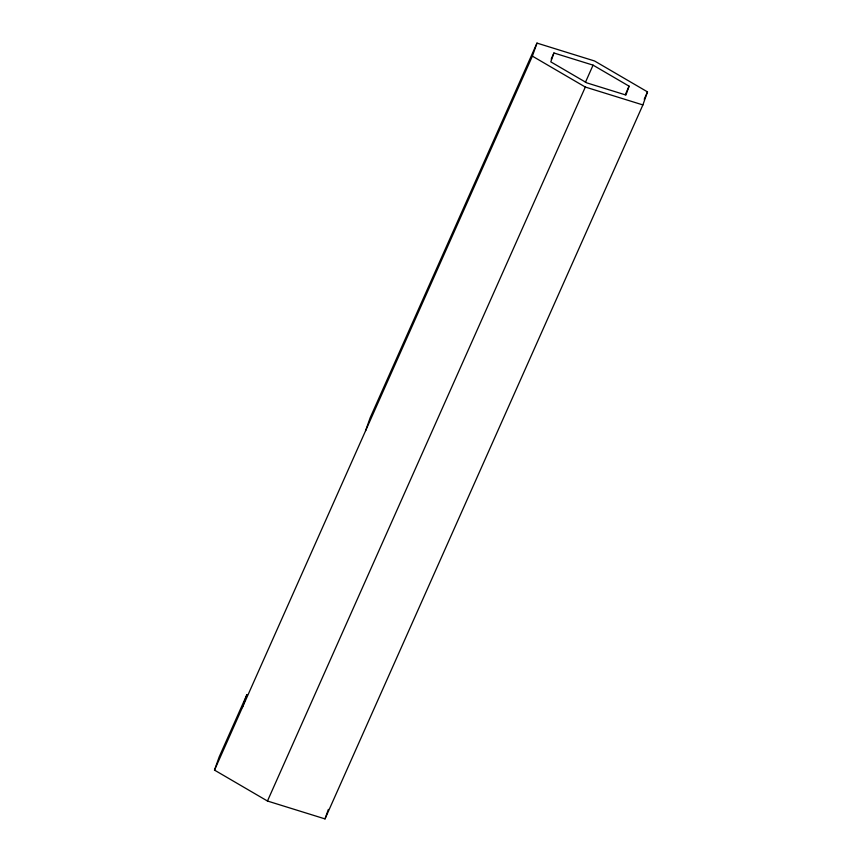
<?xml version="1.0" encoding="UTF-8"?>
<svg xmlns="http://www.w3.org/2000/svg" width="862" height="862" viewBox="0 0 862 862"><rect width="100%" height="100%" fill="white"/><g stroke="black" fill="none" stroke-linecap="round" stroke-linejoin="round"><path stroke-width="1.29" d="M365.52 430.925L370.121 417.887L536.994 43.1L594.543 60.976L647.502 91.889L642.89 104.927L325.006 818.9L267.457 801.024L214.498 770.111L219.11 757.073L246.92 694.61L242.319 707.648M214.498 770.111L532.382 56.138L536.994 43.1M553.932 52.991L550.796 61.859L586.806 82.881L625.941 95.035L629.077 86.168L593.067 65.146L553.932 52.991L551.206 59.122M325.006 818.9L328.357 809.418M585.427 82.31L593.067 65.146M267.457 801.024L585.33 87.051L642.89 104.927M625.262 94.755L629.077 86.168M644.216 99.259L647.502 91.889M532.382 56.138L585.33 87.051"/></g></svg>
